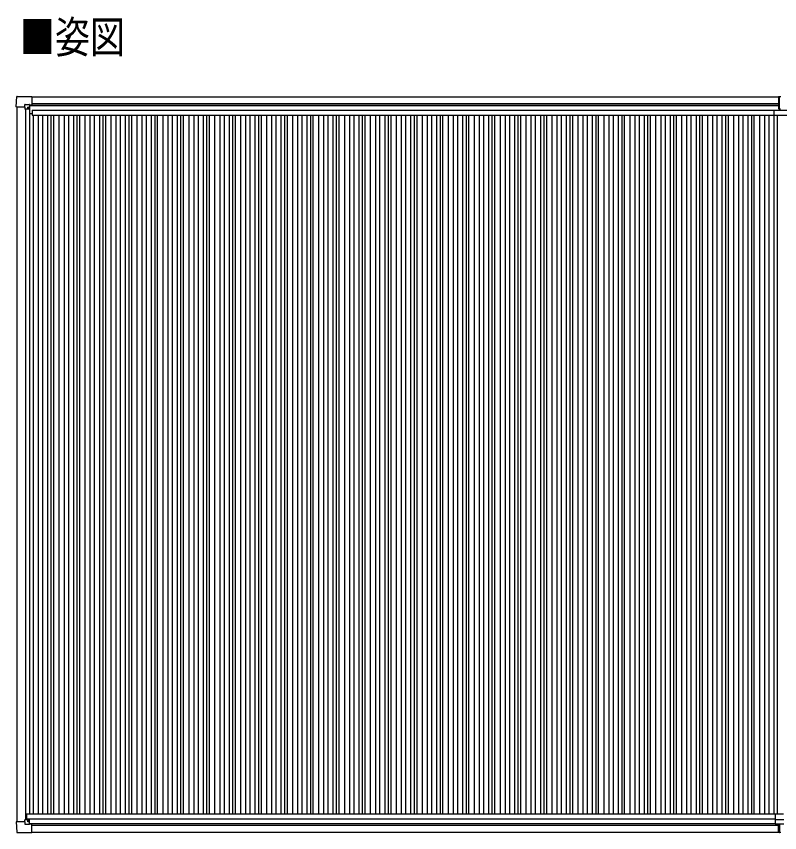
# Model space of a CAD drawing. Units: millimetres, scale not verified. Extents: x -18922 to 18922, y -13365 to 13365.
# Drawn here: x -5950 to -653, y 408 to 6070 of the extents above; entities that cross this region are included whole.
import ezdxf
from ezdxf.enums import TextEntityAlignment as Align

# ---------------------------------------------------------------- set-up
doc = ezdxf.new("R2010")
doc.units = ezdxf.units.MM
doc.header["$LTSCALE"] = 70
for name, color, linetype in [('0-2_USER1', 3, 'Continuous'), ('0-4_YKK_13', 4, 'Continuous'), ('0-5_YKK_A1', 4, 'Continuous')]:
    doc.layers.add(name, color=color, linetype=linetype)
doc.styles.add('ＭＳ ゴシック', font='')
doc.styles.get('ＭＳ ゴシック').set_extended_font_data('MS Gothic')

msp = doc.modelspace()

# ---------------------------------------------------------------- linework, layer by layer
at = {"layer": '0-4_YKK_13'}
for p, q in [((-5842.7, 5514.25), (-5841.85, 5513.39)), ((-5841.85, 5513.39), (-5841.85, 5455.79)), ((-661.25, 5513.85), (-661.25, 5430.44)), ((-653.75, 5429.44), (-653.75, 5514.3)), ((-5948.84, 5440.89), (-5949.67, 5441.72)), ((-5890.47, 5440.89), (-5948.84, 5440.89)), ((-5890.47, 5440.89), (-5890.47, 5457.33)), ((-5890.47, 5440.89), (-5890.47, 5427.89)), ((-5889.47, 5458.33), (-5859.55, 5458.33)), ((-5858.85, 5458.04), (-5857.85, 5457.04)), ((-5857.85, 5457.04), (-5857.85, 5427.39)), ((-5857.85, 5455.24), (-5843.05, 5455.24)), ((-5843.02, 5455.24), (-5842.3, 5455.29)), ((-5841.85, 5455.79), (-5841.85, 5455.77)), ((-5864.87, 5435.35), (-5864.87, 5434.39)), ((-690.75, 5383.05), (-690.75, 5420.05)), ((-600.75, 5382.05), (-689.75, 5382.05)), ((-660.25, 5429.44), (-653.75, 5429.44)), ((-654.75, 5429.24), (-654.75, 5429.44)), ((-654.75, 5420.05), (-654.75, 5429.24)), ((-653.75, 5429.44), (-647.25, 5429.44)), ((-683.75, 537.18), (-683.75, 469.18)), ((-681.75, 539.18), (-625.75, 539.18)), ((-5948.84, 483.51), (-5949.67, 482.68)), ((-5890.47, 483.51), (-5948.84, 483.51)), ((-5890.47, 483.51), (-5890.47, 496.51)), ((-5890.47, 483.51), (-5890.47, 467.07)), ((-5889.47, 466.07), (-5859.55, 466.07)), ((-5864.87, 489.05), (-5864.87, 490.01)), ((-5858.85, 466.36), (-5857.85, 467.36)), ((-5857.85, 467.36), (-5857.85, 497.01)), ((-5857.85, 469.16), (-5843.05, 469.16)), ((-5843.02, 469.16), (-5842.3, 469.11)), ((-5841.85, 468.61), (-5841.85, 468.63)), ((-5841.85, 411.01), (-5841.85, 468.61)), ((-683.75, 499.18), (-623.75, 499.18)), ((-683.75, 469.18), (-623.75, 469.18)), ((-661.25, 409.47), (-661.25, 469.18)), ((-653.75, 469.18), (-653.75, 409.01)), ((-5842.7, 410.15), (-5841.85, 411.01)), ((-653.75, 409.01), (-653.75, 408.02)), ((-646.25, 408.48), (-653.75, 408.02))]:
    msp.add_line(p, q, dxfattribs=at)
for points in [[(-5949.67, 5441.72), (-5949.78, 5441.84), (-5945.38, 5513.92)], [(-5944.88, 5514.39), (-5842.85, 5514.39), (-5842.7, 5514.25)], [(-661.25, 5513.85), (-653.75, 5514.3), (-646.25, 5513.85)], [(-5866.79, 5436.31), (-5867.75, 5436.31), (-5867.75, 5437.27), (-5866.79, 5437.27)], [(-5865.83, 5438.23), (-5865.83, 5439.19), (-5864.87, 5439.19), (-5864.87, 5438.23)], [(-5863.91, 5437.27), (-5862.95, 5437.27), (-5862.95, 5436.31), (-5863.91, 5436.31)], [(-5858.35, 5426.89), (-5887.91, 5426.89), (-5889.47, 5426.89), (-5890.47, 5427.89)], [(-5864.87, 5434.39), (-5865.83, 5434.39), (-5865.83, 5435.35)], [(-690.75, 5420.05), (-599.75, 5420.05), (-599.75, 5383.05)], [(-5949.67, 482.68), (-5949.78, 482.56), (-5945.38, 410.47)], [(-5858.35, 497.51), (-5887.91, 497.51), (-5889.47, 497.51), (-5890.47, 496.51)], [(-5866.79, 488.09), (-5867.75, 488.09), (-5867.75, 487.13), (-5866.79, 487.13)], [(-5864.87, 490.01), (-5865.83, 490.01), (-5865.83, 489.05)], [(-5865.83, 486.17), (-5865.83, 485.21), (-5864.87, 485.21), (-5864.87, 486.17)], [(-5863.91, 487.13), (-5862.95, 487.13), (-5862.95, 488.09), (-5863.91, 488.09)], [(-5944.88, 410.01), (-5842.85, 410.01), (-5842.7, 410.15)], [(-653.75, 408.02), (-661.25, 408.48), (-661.25, 409.47)]]:
    msp.add_lwpolyline(points, dxfattribs=at)
for centre in [(-5865.35, 5436.79), (-5865.35, 487.61)]:
    msp.add_circle(centre, 5.3, dxfattribs=at)
for centre, radius, start, end in [((-5944.88, 5513.89), 0.5, 90, 176.5), ((-5866.79, 5438.23), 0.96, 270, 0), ((-5866.79, 5435.35), 0.96, 0, 90), ((-5863.91, 5438.23), 0.96, 180, 270), ((-5863.91, 5435.35), 0.96, 90, 180), ((-5843.05, 5455.74), 0.5, 270, 273.5), ((-5858.35, 5427.39), 0.5, 270, 315), ((-5858.35, 5427.39), 0.5, 315, 0), ((-689.75, 5383.05), 1, 180, 270), ((-660.25, 5430.44), 1, 180, 270), ((-681.75, 537.18), 2, 90, 180), ((-5866.79, 489.05), 0.96, 270, 0), ((-5866.79, 486.17), 0.96, 0, 90), ((-5863.91, 489.05), 0.96, 180, 270), ((-5863.91, 486.17), 0.96, 90, 180), ((-5858.35, 497.01), 0.5, 45, 90), ((-5858.35, 497.01), 0.5, 0, 45), ((-5843.05, 468.66), 0.5, 86.5, 90), ((-5944.88, 410.51), 0.5, 183.5, 270)]:
    msp.add_arc(centre, radius, start, end, dxfattribs=at)
for centre, major_axis, ratio, start_param, end_param in [((-5889.47, 5457.33), (-0.71, 0.71), 0.99628, 5.4996506, 7.06672), ((-5859.55, 5457.33), (0, 1), 0.998135, 5.4977871, 6.2831853), ((-5842.35, 5455.78), (0.368, -0.347), 0.974973, 5.4546059, 7.0254022), ((-5889.47, 467.07), (-0.71, -0.71), 0.99628, 5.4996506, 7.06672), ((-5859.55, 467.07), (0, -1), 0.998135, 6.2831853, 7.0685835), ((-5842.35, 468.62), (0.368, 0.347), 0.974973, 5.5409684, 7.1117647)]:
    msp.add_ellipse(centre, major_axis=major_axis, ratio=ratio, start_param=start_param, end_param=end_param, dxfattribs=at)
at = {"layer": '0-5_YKK_A1'}
for p, q in [((-5841.85, 5511.26), (-661.25, 5511.26)), ((-5945.85, 5440.89), (-5945.85, 483.51)), ((-5857.85, 5453.87), (-661.25, 5453.87)), ((-5857.85, 5452.08), (-661.25, 5452.08)), ((-5841.85, 5465.21), (-661.25, 5465.21)), ((-5885.85, 5426.89), (-5885.85, 497.51)), ((-5858.85, 5426.89), (-5858.85, 539.18)), ((-5858.85, 5396.26), (-5839.85, 5396.26)), ((-5839.85, 5418.55), (-690.75, 5418.55)), ((-5839.85, 5418.55), (-5839.85, 5383.7)), ((-5839.85, 5383.7), (-690.75, 5383.7)), ((-5833.75, 5383.7), (-5833.75, 539.18)), ((-5798.75, 5383.7), (-5798.75, 539.18)), ((-5768.75, 5383.7), (-5768.75, 539.18)), ((-5733.75, 5383.7), (-5733.75, 539.18)), ((-5709.59, 5383.7), (-5709.59, 539.18)), ((-5691.65, 5383.7), (-5691.65, 539.18)), ((-5653.75, 5383.7), (-5653.75, 539.18)), ((-5618.75, 5383.7), (-5618.75, 539.18)), ((-5588.75, 5383.7), (-5588.75, 539.18)), ((-5553.75, 5383.7), (-5553.75, 539.18)), ((-5529.59, 5383.7), (-5529.59, 539.18)), ((-5511.65, 5383.7), (-5511.65, 539.18)), ((-5473.75, 5383.7), (-5473.75, 539.18)), ((-5438.75, 5383.7), (-5438.75, 539.18)), ((-5408.75, 5383.7), (-5408.75, 539.18)), ((-5373.75, 5383.7), (-5373.75, 539.18)), ((-5349.59, 5383.7), (-5349.59, 539.18)), ((-5331.65, 5383.7), (-5331.65, 539.18)), ((-5293.75, 5383.7), (-5293.75, 539.18)), ((-5258.75, 5383.7), (-5258.75, 539.18)), ((-5228.75, 5383.7), (-5228.75, 539.18)), ((-5193.75, 5383.7), (-5193.75, 539.18)), ((-5169.59, 5383.7), (-5169.59, 539.18)), ((-5151.65, 5383.7), (-5151.65, 539.18)), ((-5113.75, 5383.7), (-5113.75, 539.18)), ((-5078.75, 5383.7), (-5078.75, 539.18)), ((-5048.75, 5383.7), (-5048.75, 539.18)), ((-5013.75, 5383.7), (-5013.75, 539.18)), ((-4989.59, 5383.7), (-4989.59, 539.18)), ((-4971.65, 5383.7), (-4971.65, 539.18)), ((-4933.75, 5383.7), (-4933.75, 539.18)), ((-4898.75, 5383.7), (-4898.75, 539.18)), ((-4868.75, 5383.7), (-4868.75, 539.18)), ((-4833.75, 5383.7), (-4833.75, 539.18)), ((-4809.59, 5383.7), (-4809.59, 539.18)), ((-4791.65, 5383.7), (-4791.65, 539.18)), ((-4753.75, 5383.7), (-4753.75, 539.18)), ((-4718.75, 5383.7), (-4718.75, 539.18)), ((-4688.75, 5383.7), (-4688.75, 539.18)), ((-4653.75, 5383.7), (-4653.75, 539.18)), ((-4629.59, 5383.7), (-4629.59, 539.18)), ((-4611.65, 5383.7), (-4611.65, 539.18)), ((-4573.75, 5383.7), (-4573.75, 539.18)), ((-4538.75, 5383.7), (-4538.75, 539.18)), ((-4508.75, 5383.7), (-4508.75, 539.18)), ((-4473.75, 5383.7), (-4473.75, 539.18)), ((-4449.59, 5383.7), (-4449.59, 539.18)), ((-4431.65, 5383.7), (-4431.65, 539.18)), ((-4393.75, 5383.7), (-4393.75, 539.18)), ((-4358.75, 5383.7), (-4358.75, 539.18)), ((-4328.75, 5383.7), (-4328.75, 539.18)), ((-4293.75, 5383.7), (-4293.75, 539.18)), ((-4269.59, 5383.7), (-4269.59, 539.18)), ((-4251.65, 5383.7), (-4251.65, 539.18)), ((-4213.75, 5383.7), (-4213.75, 539.18)), ((-4178.75, 5383.7), (-4178.75, 539.18)), ((-4148.75, 5383.7), (-4148.75, 539.18)), ((-4113.75, 5383.7), (-4113.75, 539.18)), ((-4089.59, 5383.7), (-4089.59, 539.18)), ((-4071.65, 5383.7), (-4071.65, 539.18)), ((-4033.75, 5383.7), (-4033.75, 539.18)), ((-3998.75, 5383.7), (-3998.75, 539.18)), ((-3968.75, 5383.7), (-3968.75, 539.18)), ((-3933.75, 5383.7), (-3933.75, 539.18)), ((-3909.59, 5383.7), (-3909.59, 539.18)), ((-3891.65, 5383.7), (-3891.65, 539.18)), ((-3853.75, 5383.7), (-3853.75, 539.18)), ((-3818.75, 5383.7), (-3818.75, 539.18)), ((-3788.75, 5383.7), (-3788.75, 539.18)), ((-3753.75, 5383.7), (-3753.75, 539.18)), ((-3729.59, 5383.7), (-3729.59, 539.18)), ((-3711.65, 5383.7), (-3711.65, 539.18)), ((-3673.75, 5383.7), (-3673.75, 539.18)), ((-3638.75, 5383.7), (-3638.75, 539.18)), ((-3608.75, 5383.7), (-3608.75, 539.18)), ((-3573.75, 5383.7), (-3573.75, 539.18)), ((-3549.59, 5383.7), (-3549.59, 539.18)), ((-3531.65, 5383.7), (-3531.65, 539.18)), ((-3493.75, 5383.7), (-3493.75, 539.18)), ((-3458.75, 5383.7), (-3458.75, 539.18)), ((-3428.75, 5383.7), (-3428.75, 539.18)), ((-3393.75, 5383.7), (-3393.75, 539.18)), ((-3369.59, 5383.7), (-3369.59, 539.18)), ((-3351.65, 5383.7), (-3351.65, 539.18)), ((-3313.75, 5383.7), (-3313.75, 539.18)), ((-3278.75, 5383.7), (-3278.75, 539.18)), ((-3248.75, 5383.7), (-3248.75, 539.18)), ((-3213.75, 5383.7), (-3213.75, 539.18)), ((-3189.59, 5383.7), (-3189.59, 539.18)), ((-3171.65, 5383.7), (-3171.65, 539.18)), ((-3133.75, 5383.7), (-3133.75, 539.18)), ((-3098.75, 5383.7), (-3098.75, 539.18)), ((-3068.75, 5383.7), (-3068.75, 539.18)), ((-3033.75, 5383.7), (-3033.75, 539.18)), ((-3009.59, 5383.7), (-3009.59, 539.18)), ((-2991.65, 5383.7), (-2991.65, 539.18)), ((-2953.75, 5383.7), (-2953.75, 539.18)), ((-2918.75, 5383.7), (-2918.75, 539.18)), ((-2888.75, 5383.7), (-2888.75, 539.18)), ((-2853.75, 5383.7), (-2853.75, 539.18)), ((-2829.59, 5383.7), (-2829.59, 539.18)), ((-2811.65, 5383.7), (-2811.65, 539.18)), ((-2773.75, 5383.7), (-2773.75, 539.18)), ((-2738.75, 5383.7), (-2738.75, 539.18)), ((-2708.75, 5383.7), (-2708.75, 539.18)), ((-2673.75, 5383.7), (-2673.75, 539.18)), ((-2649.59, 5383.7), (-2649.59, 539.18)), ((-2631.65, 5383.7), (-2631.65, 539.18)), ((-2593.75, 5383.7), (-2593.75, 539.18)), ((-2558.75, 5383.7), (-2558.75, 539.18)), ((-2528.75, 5383.7), (-2528.75, 539.18)), ((-2493.75, 5383.7), (-2493.75, 539.18)), ((-2469.59, 5383.7), (-2469.59, 539.18)), ((-2451.65, 5383.7), (-2451.65, 539.18)), ((-2413.75, 5383.7), (-2413.75, 539.18)), ((-2378.75, 5383.7), (-2378.75, 539.18)), ((-2348.75, 5383.7), (-2348.75, 539.18)), ((-2313.75, 5383.7), (-2313.75, 539.18)), ((-2289.59, 5383.7), (-2289.59, 539.18)), ((-2271.65, 5383.7), (-2271.65, 539.18)), ((-2233.75, 5383.7), (-2233.75, 539.18)), ((-2198.75, 5383.7), (-2198.75, 539.18)), ((-2168.75, 5383.7), (-2168.75, 539.18)), ((-2133.75, 5383.7), (-2133.75, 539.18)), ((-2109.59, 5383.7), (-2109.59, 539.18)), ((-2091.65, 5383.7), (-2091.65, 539.18)), ((-2053.75, 5383.7), (-2053.75, 539.18)), ((-2018.75, 5383.7), (-2018.75, 539.18)), ((-1988.75, 5383.7), (-1988.75, 539.18)), ((-1953.75, 5383.7), (-1953.75, 539.18)), ((-1929.59, 5383.7), (-1929.59, 539.18)), ((-1911.65, 5383.7), (-1911.65, 539.18)), ((-1873.75, 5383.7), (-1873.75, 539.18)), ((-1838.75, 5383.7), (-1838.75, 539.18)), ((-1808.75, 5383.7), (-1808.75, 539.18)), ((-1773.75, 5383.7), (-1773.75, 539.18)), ((-1749.59, 5383.7), (-1749.59, 539.18)), ((-1731.65, 5383.7), (-1731.65, 539.18)), ((-1693.75, 5383.7), (-1693.75, 539.18)), ((-1658.75, 5383.7), (-1658.75, 539.18)), ((-1628.75, 5383.7), (-1628.75, 539.18)), ((-1593.75, 5383.7), (-1593.75, 539.18)), ((-1569.59, 5383.7), (-1569.59, 539.18)), ((-1551.65, 5383.7), (-1551.65, 539.18)), ((-1513.75, 5383.7), (-1513.75, 539.18)), ((-1478.75, 5383.7), (-1478.75, 539.18)), ((-1448.75, 5383.7), (-1448.75, 539.18)), ((-1413.75, 5383.7), (-1413.75, 539.18)), ((-1389.59, 5383.7), (-1389.59, 539.18)), ((-1371.65, 5383.7), (-1371.65, 539.18)), ((-1333.75, 5383.7), (-1333.75, 539.18)), ((-1298.75, 5383.7), (-1298.75, 539.18)), ((-1268.75, 5383.7), (-1268.75, 539.18)), ((-1233.75, 5383.7), (-1233.75, 539.18)), ((-1209.59, 5383.7), (-1209.59, 539.18)), ((-1191.65, 5383.7), (-1191.65, 539.18)), ((-1153.75, 5383.7), (-1153.75, 539.18)), ((-1118.75, 5383.7), (-1118.75, 539.18)), ((-1088.75, 5383.7), (-1088.75, 539.18)), ((-1053.75, 5383.7), (-1053.75, 539.18)), ((-1029.59, 5383.7), (-1029.59, 539.18)), ((-1011.65, 5383.7), (-1011.65, 539.18)), ((-973.75, 5383.7), (-973.75, 539.18)), ((-938.75, 5383.7), (-938.75, 539.18)), ((-908.75, 5383.7), (-908.75, 539.18)), ((-873.75, 5383.7), (-873.75, 539.18)), ((-849.59, 5383.7), (-849.59, 539.18)), ((-831.65, 5383.7), (-831.65, 539.18)), ((-793.75, 5383.7), (-793.75, 539.18)), ((-758.75, 5383.7), (-758.75, 539.18)), ((-728.75, 5383.7), (-728.75, 539.18)), ((-693.75, 5383.7), (-693.75, 539.18)), ((-669.59, 5382.05), (-669.59, 539.18)), ((-5878.75, 539.18), (-681.75, 539.18)), ((-5878.75, 539.18), (-5878.75, 497.51)), ((-5878.75, 504.49), (-683.75, 504.49)), ((-5857.85, 472.35), (-683.75, 472.35)), ((-5841.85, 459.6), (-661.25, 459.6)), ((-5841.85, 411.26), (-661.25, 411.26))]:
    msp.add_line(p, q, dxfattribs=at)

# ---------------------------------------------------------------- texts
at = {"layer": '0-2_USER1', "style": 'ＭＳ ゴシック', "width": 0.8}
msp.add_text('■姿図', height=222.7, dxfattribs=at).set_placement((-5924.74, 5748.06), align=Align.BOTTOM_LEFT)

doc.saveas('drawing.dxf')
